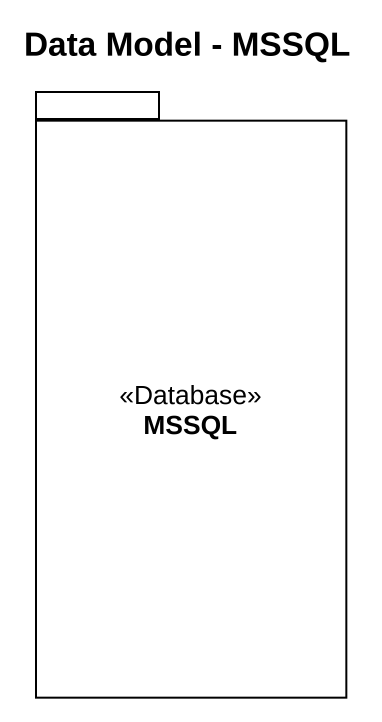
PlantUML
@startuml
title Data Model - MSSQL
package MSSQL <<Database>> {
}
@enduml
